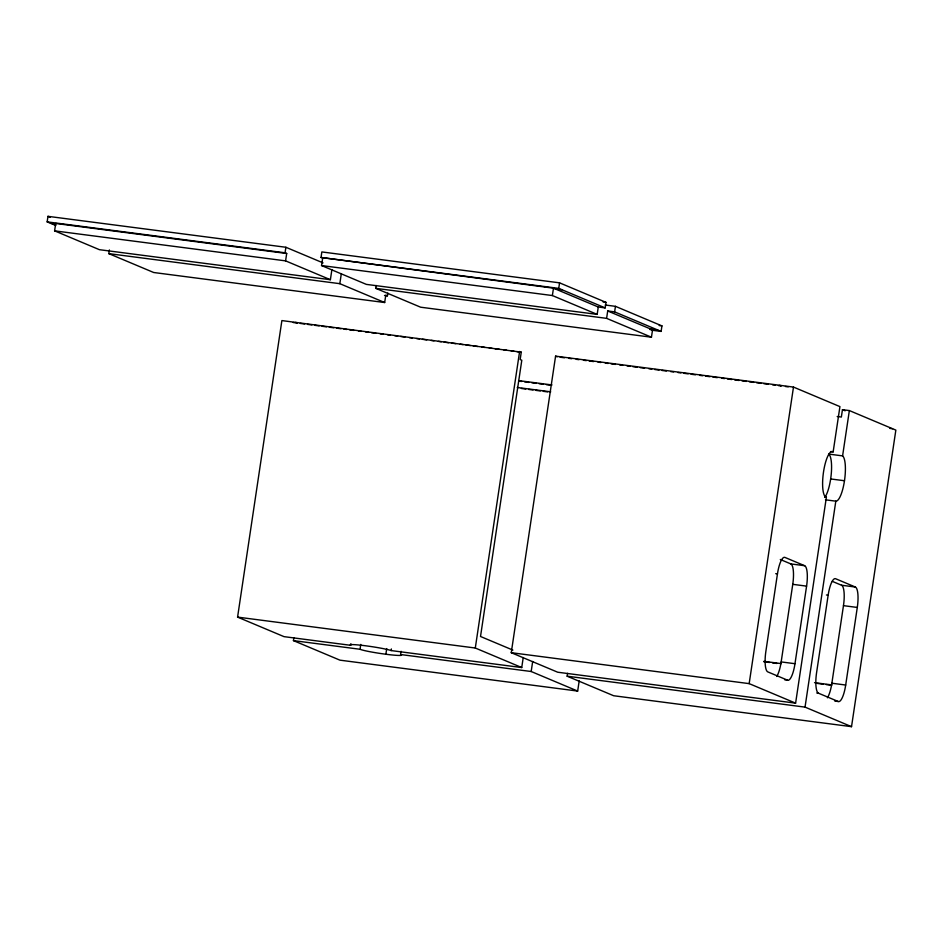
<?xml version="1.0" encoding="UTF-8"?>
<svg xmlns="http://www.w3.org/2000/svg" width="943" height="943" viewBox="0 0 943 943"><rect width="100%" height="100%" fill="white"/><g stroke="black" fill="none" stroke-linecap="round" stroke-linejoin="round"><path stroke-width="1.41" d="M55.826 225.518L47.15 221.876L47.975 216.336L285.882 247.266L323.036 262.885M330.392 279.706L99.404 249.683L54.6 230.846L55.708 223.467L286.696 253.49L285.588 260.869L330.392 279.706L331.889 269.663M387.832 293.073L387.42 295.843L385.781 295.147L384.673 302.526L153.685 272.503L108.834 253.643L109.388 249.954M286.696 253.49L285.057 252.795L285.882 247.266M523.235 657.507L521.738 667.55L391.156 650.576A21.206 1.485 8.5 0 0 365.837 645.814A21.206 1.485 8.5 0 0 350.631 645.307L284.02 636.643L237.577 617.111L281.886 320.573L521.255 352.163L520.159 359.542L521.797 360.238L480.517 636.49L512.886 650.092M321.021 257.474L321.846 251.934L559.564 282.841L606.007 302.373L605.182 307.901L598.275 307.005L553.47 288.169L321.021 257.474L558.739 288.381L605.182 307.901M598.275 307.005L597.167 314.384L366.356 284.385L321.551 265.549L322.659 258.17M384.673 302.526L339.834 283.678L341.331 273.623M579.191 680.881L577.67 691.066L339.94 660.159L293.45 640.615L293.886 637.716M651.448 337.205L606.608 318.357L607.705 310.978L652.556 329.826L651.448 337.205L420.637 307.206L375.797 288.346L376.222 285.481M350.631 645.307L350.867 643.692M360.78 644.423L360.049 649.267L293.45 640.615M360.261 649.362A21.206 1.485 8.5 0 0 385.876 654.242L386.724 648.584M391.156 650.576L391.392 648.961M401.081 651.307L400.598 654.536L531.18 671.51L577.67 691.066M521.738 667.55L475.296 648.018L519.617 351.48M597.167 314.384L552.374 295.548L553.47 288.169M558.739 288.381L559.564 282.841M824.654 496.985L826.386 497.209L795.609 703.148L557.702 672.218L511.259 652.697L555.58 356.148L793.487 387.078L839.93 406.61L833.152 451.897L830.559 451.567M531.18 671.51L532.677 661.467M615.449 306.334L661.939 325.889L661.114 331.417L614.624 311.874L615.449 306.334L605.241 305.013M837.195 416.511L841.345 417.054L842.453 409.675L849.36 410.57L895.85 430.114L851.529 726.664L613.634 695.734L567.144 676.19L567.568 673.326M795.609 703.148L749.166 683.628L793.487 387.078M777.456 573.886L765.857 651.46A18.707 4.927 -82.6 0 0 767.802 671.887L787.535 680.186A18.707 4.927 -82.6 0 0 794.984 663.707L806.583 586.133A18.707 4.927 -82.6 0 0 804.65 565.706L784.906 557.407A18.707 4.927 -82.6 0 0 777.456 573.886L775.724 573.662M776.726 676.461A18.707 4.927 -82.6 0 0 781.169 661.915L792.757 584.33A18.707 4.927 -82.6 0 0 790.823 563.914L780.297 559.482M851.529 726.664L805.039 707.12L835.816 501.169A23.033 6.059 -82.6 0 0 844.48 480.741A23.033 6.059 -82.6 0 0 842.594 455.882L849.36 410.57M828.154 595.198L816.567 672.783A18.707 4.927 -82.6 0 0 818.5 693.211L838.244 701.509A18.707 4.927 -82.6 0 0 845.694 685.031L857.293 607.445A18.707 4.927 -82.6 0 0 855.348 587.029L835.616 578.731A18.707 4.927 -82.6 0 0 828.154 595.198L826.433 594.974M827.435 697.785A18.707 4.927 -82.6 0 0 831.867 683.227L843.466 605.654A18.707 4.927 -82.6 0 0 841.521 585.226L832.315 581.36M826.386 497.209L825.915 497.091A23.033 6.059 -82.6 0 1 823.522 471.936A23.033 6.059 -82.6 0 1 832.704 451.638L833.152 451.897M47.15 221.876L285.057 252.795M50.439 223.255L55.967 223.974M555.121 288.864L562.028 289.76M603.096 301.984L606.007 302.373M54.6 230.846L285.588 260.869M321.551 265.549L552.374 295.548M607.705 310.978L614.624 311.874M108.834 253.643L339.834 283.678M375.797 288.346L606.608 318.357M659.169 325.524L661.939 325.889M650.906 329.142L657.825 330.038M649.786 329.472L652.556 329.826M384.508 295.465L387.42 295.843M651.436 330.156L661.114 331.417M293.214 322.518L297.363 323.06L295.713 322.365M300.263 323.437L304.624 324.003M307.536 324.38L311.897 324.946M314.809 325.323L319.17 325.901M322.07 326.278L326.443 326.844M329.343 327.221L333.704 327.787M336.616 328.164L340.977 328.73M343.889 329.107L346.788 329.484M349.7 329.861L354.061 330.427M358.423 330.993L361.334 331.37M365.695 331.948L368.595 332.325M371.507 332.702L375.868 333.268M380.229 333.834L383.141 334.211M387.502 334.777L390.414 335.154M394.775 335.72L397.675 336.097M400.586 336.474L404.948 337.052M409.309 337.618L412.221 337.995M416.582 338.561L419.482 338.938M422.393 339.315L426.755 339.881M431.116 340.447L434.028 340.824M438.389 341.39L441.3 341.767M444.2 342.144L448.562 342.722M451.473 343.099L455.834 343.665M460.196 344.23L463.107 344.608M466.007 344.985L470.368 345.551M473.28 345.928L477.641 346.494M482.003 347.059L484.914 347.437M489.276 348.002L492.187 348.391M495.087 348.769L499.448 349.334M503.81 349.9L506.721 350.277M511.082 350.843L513.994 351.22M516.894 351.598L521.255 352.163M560.13 357.22L564.503 357.786M568.865 358.352L571.776 358.729M576.138 359.295L579.049 359.684M583.411 360.25L586.322 360.627M589.234 361.004L593.595 361.57M597.968 362.136L600.88 362.513M605.241 363.079L608.152 363.468M611.064 363.845L615.425 364.411M619.787 364.976L622.698 365.354M627.071 365.919L629.971 366.297M632.883 366.674L637.256 367.24M640.156 367.629L644.529 368.194M648.89 368.76L651.802 369.137M654.713 369.515L659.074 370.08M661.986 370.458L666.347 371.023M670.721 371.601L673.632 371.978M677.993 372.544L680.905 372.921M683.816 373.298L688.178 373.864M691.089 374.241L695.451 374.807M699.824 375.373L702.724 375.762M705.635 376.139L710.008 376.705M712.92 377.082L717.281 377.648M721.643 378.214L724.554 378.591M727.466 378.968L731.827 379.546M734.738 379.923L739.1 380.489M742.011 380.866L746.385 381.432M749.296 381.809L753.657 382.375M756.569 382.752L760.93 383.318M763.842 383.707L768.203 384.272M772.576 384.838L775.476 385.216M778.388 385.593L781.299 385.97L779.661 385.274M785.448 386.512L788.218 386.866M889.803 428.381L892.561 428.735M518.567 380.595L552.009 384.944M518.756 381.102L521.668 381.479M524.567 381.856L528.929 382.422M531.84 382.799L536.202 383.365M539.113 383.742L543.474 384.308M546.386 384.685L550.747 385.251M517.271 387.479L550.712 391.816M521.361 388.481L525.746 389.058M528.669 389.435L533.043 390.001M535.966 390.378L540.351 390.956M543.274 391.333L547.659 391.899M842.594 455.882L828.767 454.09A23.033 6.059 -82.6 0 1 831.278 473.728A23.033 6.059 -82.6 0 1 824.972 497.209M830.653 478.95L844.48 480.741M825.455 499.814L835.816 501.169M790.823 563.914L804.65 565.706M841.521 585.226L855.348 587.029M792.757 584.33L806.583 586.133M843.466 605.654L857.293 607.445M781.169 661.915L794.984 663.707M763.83 661.338L781.287 663.613M763.783 661.738L769.606 662.493M772.506 662.882L776.879 663.448M831.867 683.227L845.694 685.031M814.528 682.661L831.997 684.924M817.392 683.439L823.215 684.194M826.127 684.571L830.488 685.137M784.776 679.832L787.535 680.186M237.577 617.111L475.296 648.018M511.259 652.697L749.166 683.628M816.779 692.987L818.5 693.211M834.791 701.062L835.651 701.168M836.512 701.286L838.244 701.509M567.144 676.19L805.039 707.12M842.453 409.675L845.152 410.806M544.913 286.578L546.563 287.273M555.58 356.148L557.219 356.843M47.975 216.336L50.168 217.255M60.977 223.668L62.615 224.363M400.846 654.642A21.206 1.485 8.5 0 1 385.876 654.242"/></g></svg>
